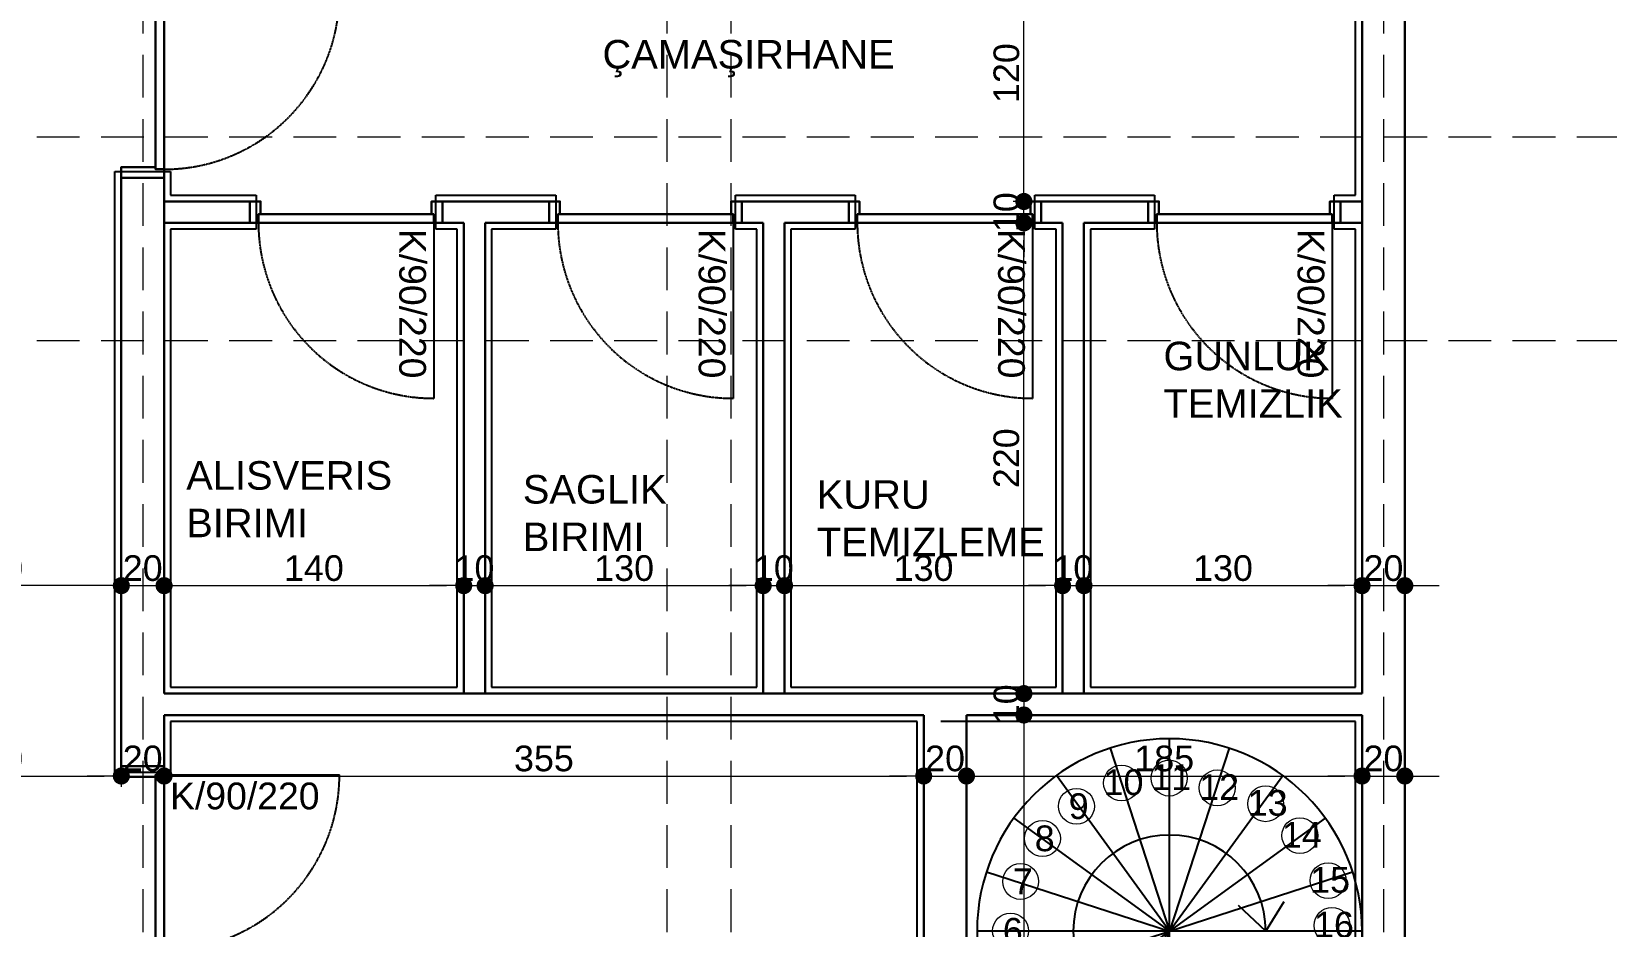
# Model space of a CAD drawing. Header units: millimetres. Extents: x 38129 to 72024, y -56282 to 16512.
# Drawn here: x 43450 to 44186, y -44534 to -44116 of the extents above; entities that cross this region are included whole.
import ezdxf

# ---------------------------------------------------------------- set-up
doc = ezdxf.new("R2010")
doc.units = ezdxf.units.MM
doc.linetypes.add('HIDDEN', pattern=[0.375, 0.25, -0.125])
for name, color, linetype, lineweight in [('AKS', 55, 'HIDDEN', 0), ('DUVAR', 255, 'Continuous', 30), ('eşya', 30, 'Continuous', 15), ('İÇ YAZI', 152, 'Continuous', 40), ('KAPI', 4, 'Continuous', 30), ('mahal', 7, 'Continuous', 5), ('pencere+KAPI', 1, 'Continuous', 0), ('ölçü İÇ', 31, 'Continuous', 0)]:
    doc.layers.add(name, color=color, linetype=linetype, lineweight=lineweight)
for name, color, linetype in [('dek-Merdiven', 2, 'Continuous'), ('HIDDEN', 1, 'HIDDEN'), ('sıva', 41, 'Continuous')]:
    doc.layers.add(name, color=color, linetype=linetype)
doc.styles.add('icdisolcu_yazi', font='arial.ttf')
doc.styles.get("Standard").update_dxf_attribs({"font": 'arial.ttf'})
doc.styles.add('style1', font='arial.ttf')
doc.dimstyles.new('İç Ölçü', dxfattribs={"dimtxt": 12, "dimasz": 8, "dimexe": 5, "dimexo": 0, "dimgap": 2, "dimtad": 1, "dimdec": 0, "dimzin": 12, "dimdsep": 46, "dimtxsty": 'icdisolcu_yazi', "dimblk": 'DOT', "dimcen": 8, "dimdle": 5, "dimclrd": 256, "dimclre": 256, "dimclrt": 7, "dimadec": 0, "dimazin": 3, "dimtfac": 1, "dimtdec": 0, "dimtix": 1, "dimtmove": 2, "dimatfit": 3, "dimldrblk": 'DOT', "dimfxl": 0, "dimtolj": 1, "dimtzin": 0, "dimlwd": -1, "dimlwe": -1, "dimarcsym": 0})

# ---------------------------------------------------------------- blocks, each defined once
blk = doc.blocks.new('*U12')
for p, q in [((4, 0), (0, 0)), ((86, 0), (90, 0))]:
    blk.add_line(p, q)
blk.add_lwpolyline([(4, 0), (86, 0), (86, -4), (4, -4)], close=True)
for points in [[(0, -20), (5, -20), (5, -4)], [(90, -20), (85, -20), (85, -4)]]:
    blk.add_lwpolyline(points)
at = {"layer": 'DUVAR'}
for p, q in [((0, 0), (0, -20)), ((90, 0), (90, -20))]:
    blk.add_line(p, q, dxfattribs=at)
at = {"layer": 'HIDDEN'}
blk.add_line((4, 0), (4, 82), dxfattribs=at)
blk.add_arc((4, 0), 82, 360, 90, dxfattribs=at)
blk = doc.blocks.new('*U41')
for p, q in [((4, 0), (0, 0)), ((86, 0), (90, 0))]:
    blk.add_line(p, q)
blk.add_lwpolyline([(4, 0), (86, 0), (86, -4), (4, -4)], close=True)
for points in [[(0, -20), (5, -20), (5, -4)], [(90, -20), (85, -20), (85, -4)]]:
    blk.add_lwpolyline(points)
at = {"layer": 'DUVAR'}
for p, q in [((0, 0), (0, -20)), ((90, 0), (90, -20))]:
    blk.add_line(p, q, dxfattribs=at)
at = {"layer": 'HIDDEN'}
blk.add_line((4, 0), (4, 82), dxfattribs=at)
blk.add_arc((4, 0), 82, 360, 90, dxfattribs=at)
blk = doc.blocks.new('_Dot')
at = {"color": 0, "lineweight": -2}
blk.add_line((-0.5, 0), (-1, 0), dxfattribs=at)
at = {"color": 0, "lineweight": 30, "const_width": 0.5}
blk.add_lwpolyline([(-0.25, 0, 1), (0.25, 0, 1)], format="xyb", close=True, dxfattribs=at)
blk = doc.blocks.new('*D713')
at = {"layer": 'Defpoints', "color": 0, "lineweight": 120, "transparency": 16777216}
for p in [(43913.49, -44425.06), (43913.49, -44435.06), (43913.49, -44435.06)]:
    blk.add_point(p, dxfattribs=at)
at = {"layer": 'ölçü İÇ', "linetype": 'Continuous', "transparency": 16777216}
for p, q in [((43913.49, -44417.06), (43913.49, -44409.06)), ((43913.49, -44425.06), (43913.49, -44435.06)), ((43913.49, -44443.06), (43913.49, -44451.06))]:
    blk.add_line(p, q, dxfattribs=at)
at = {"layer": 'ölçü İÇ', "transparency": 16777216}
for p, q in [((43913.49, -44425.06), (43918.49, -44425.06)), ((43913.49, -44435.06), (43918.49, -44435.06))]:
    blk.add_line(p, q, dxfattribs=at)
at = {"layer": 'ölçü İÇ', "transparency": 16777216, "xscale": 8, "yscale": 8, "zscale": 8}
for p, rotation in [((43913.49, -44425.06), 270), ((43913.49, -44435.06), 90)]:
    blk.add_blockref('_Dot', p, dxfattribs=dict(at, rotation=rotation))
at = {"layer": 'ölçü İÇ', "color": 7, "transparency": 16777216, "insert": (43905.36, -44430.06), "char_height": 12, "attachment_point": 5, "rotation": 90, "style": 'icdisolcu_yazi'}
blk.add_mtext('\\A1;10', dxfattribs=at)
blk = doc.blocks.new('*D965')
at = {"layer": 'Defpoints', "color": 0, "lineweight": 120, "transparency": 16777216}
for p in [(43913.49, -44205.06), (43955.53, -44205.06), (43913.49, -44425.06)]:
    blk.add_point(p, dxfattribs=at)
at = {"layer": 'ölçü İÇ', "transparency": 16777216}
for p, q in [((43918.49, -44205.06), (43908.49, -44205.06)), ((43913.49, -44425.06), (43918.49, -44425.06))]:
    blk.add_line(p, q, dxfattribs=at)
at = {"layer": 'ölçü İÇ', "linetype": 'Continuous', "transparency": 16777216}
blk.add_line((43913.49, -44417.06), (43913.49, -44213.06), dxfattribs=at)
at = {"layer": 'ölçü İÇ', "transparency": 16777216, "xscale": 8, "yscale": 8, "zscale": 8}
for p, rotation in [((43913.49, -44205.06), 90), ((43913.49, -44425.06), 270)]:
    blk.add_blockref('_Dot', p, dxfattribs=dict(at, rotation=rotation))
at = {"layer": 'ölçü İÇ', "color": 7, "transparency": 16777216, "insert": (43905.36, -44315.06), "char_height": 12, "attachment_point": 5, "rotation": 90, "style": 'icdisolcu_yazi'}
blk.add_mtext('\\A1;220', dxfattribs=at)
blk = doc.blocks.new('*D966')
at = {"layer": 'Defpoints', "color": 0, "lineweight": 120, "transparency": 16777216}
for p in [(43913.49, -44195.06), (43958.81, -44195.06), (43920.41, -44205.06)]:
    blk.add_point(p, dxfattribs=at)
at = {"layer": 'ölçü İÇ', "linetype": 'Continuous', "transparency": 16777216}
for p, q in [((43913.49, -44187.06), (43913.49, -44179.06)), ((43913.49, -44205.06), (43913.49, -44195.06)), ((43913.49, -44213.06), (43913.49, -44221.06))]:
    blk.add_line(p, q, dxfattribs=at)
at = {"layer": 'ölçü İÇ', "transparency": 16777216}
for p, q in [((43918.49, -44195.06), (43908.49, -44195.06)), ((43918.49, -44205.06), (43908.49, -44205.06))]:
    blk.add_line(p, q, dxfattribs=at)
at = {"layer": 'ölçü İÇ', "transparency": 16777216, "xscale": 8, "yscale": 8, "zscale": 8}
for p, rotation in [((43913.49, -44195.06), 270), ((43913.49, -44205.06), 90)]:
    blk.add_blockref('_Dot', p, dxfattribs=dict(at, rotation=rotation))
at = {"layer": 'ölçü İÇ', "color": 7, "transparency": 16777216, "insert": (43905.36, -44200.06), "char_height": 12, "attachment_point": 5, "rotation": 90, "style": 'icdisolcu_yazi'}
blk.add_mtext('\\A1;10', dxfattribs=at)
blk = doc.blocks.new('*U39')
for p, q in [((4, 0), (0, 0)), ((86, 0), (90, 0))]:
    blk.add_line(p, q)
blk.add_lwpolyline([(4, 0), (86, 0), (86, -4), (4, -4)], close=True)
for points in [[(0, -10), (5, -10), (5, -4)], [(90, -10), (85, -10), (85, -4)]]:
    blk.add_lwpolyline(points)
at = {"layer": 'DUVAR'}
for p, q in [((0, 0), (0, -10)), ((90, 0), (90, -10))]:
    blk.add_line(p, q, dxfattribs=at)
at = {"layer": 'HIDDEN'}
blk.add_line((4, 0), (4, 82), dxfattribs=at)
blk.add_arc((4, 0), 82, 360, 90, dxfattribs=at)
blk = doc.blocks.new('*D967')
at = {"layer": 'Defpoints', "color": 0, "lineweight": 120, "transparency": 16777216}
for p in [(43913.49, -44075.06), (43914.9, -44075.06), (43958.81, -44195.06)]:
    blk.add_point(p, dxfattribs=at)
at = {"layer": 'ölçü İÇ', "transparency": 16777216}
for p, q in [((43914.9, -44075.06), (43908.49, -44075.06)), ((43918.49, -44195.06), (43908.49, -44195.06))]:
    blk.add_line(p, q, dxfattribs=at)
at = {"layer": 'ölçü İÇ', "linetype": 'Continuous', "transparency": 16777216}
blk.add_line((43913.49, -44187.06), (43913.49, -44083.06), dxfattribs=at)
at = {"layer": 'ölçü İÇ', "transparency": 16777216, "xscale": 8, "yscale": 8, "zscale": 8}
for p, rotation in [((43913.49, -44075.06), 90), ((43913.49, -44195.06), 270)]:
    blk.add_blockref('_Dot', p, dxfattribs=dict(at, rotation=rotation))
at = {"layer": 'ölçü İÇ', "color": 7, "transparency": 16777216, "insert": (43905.36, -44135.06), "char_height": 12, "attachment_point": 5, "rotation": 90, "style": 'icdisolcu_yazi'}
blk.add_mtext('\\A1;120', dxfattribs=at)
blk = doc.blocks.new('*D971')
at = {"layer": 'Defpoints', "color": 0, "transparency": 16777216}
for p in [(43491.5, -44390.28), (43371.71, -44470.06), (43491.5, -44463.57)]:
    blk.add_point(p, dxfattribs=at)
at = {"layer": 'ölçü İÇ', "transparency": 16777216}
for p, q in [((43371.71, -44468.57), (43371.71, -44458.57)), ((43491.5, -44458.57), (43491.5, -44468.57))]:
    blk.add_line(p, q, dxfattribs=at)
at = {"layer": 'ölçü İÇ', "linetype": 'Continuous', "transparency": 16777216}
blk.add_line((43379.71, -44463.57), (43483.5, -44463.57), dxfattribs=at)
at = {"layer": 'ölçü İÇ', "transparency": 16777216, "xscale": 8, "yscale": 8, "zscale": 8, "rotation": 180}
blk.add_blockref('_Dot', (43371.71, -44463.57), dxfattribs=at)
at = {"layer": 'ölçü İÇ', "transparency": 16777216, "xscale": 8, "yscale": 8, "zscale": 8}
blk.add_blockref('_Dot', (43491.5, -44463.57), dxfattribs=at)
at = {"layer": 'ölçü İÇ', "color": 7, "transparency": 16777216, "insert": (43431.6, -44455.44), "char_height": 12, "attachment_point": 5, "style": 'icdisolcu_yazi'}
blk.add_mtext('\\A1;120', dxfattribs=at)
blk = doc.blocks.new('*D972')
at = {"layer": 'Defpoints', "color": 0, "transparency": 16777216}
for p in [(43511.5, -44374.6), (43491.5, -44390.28), (43511.5, -44439.51)]:
    blk.add_point(p, dxfattribs=at)
at = {"layer": 'ölçü İÇ', "transparency": 16777216}
for p, q in [((43491.5, -44379.6), (43491.5, -44369.6)), ((43511.5, -44379.6), (43511.5, -44369.6))]:
    blk.add_line(p, q, dxfattribs=at)
at = {"layer": 'ölçü İÇ', "linetype": 'Continuous', "transparency": 16777216}
for p, q in [((43483.5, -44374.6), (43475.5, -44374.6)), ((43491.5, -44374.6), (43511.5, -44374.6)), ((43519.5, -44374.6), (43527.5, -44374.6))]:
    blk.add_line(p, q, dxfattribs=at)
at = {"layer": 'ölçü İÇ', "transparency": 16777216, "xscale": 8, "yscale": 8, "zscale": 8}
blk.add_blockref('_Dot', (43491.5, -44374.6), dxfattribs=at)
at = {"layer": 'ölçü İÇ', "transparency": 16777216, "xscale": 8, "yscale": 8, "zscale": 8, "rotation": 180}
blk.add_blockref('_Dot', (43511.5, -44374.6), dxfattribs=at)
at = {"layer": 'ölçü İÇ', "color": 7, "transparency": 16777216, "insert": (43501.5, -44366.48), "char_height": 12, "attachment_point": 5, "style": 'icdisolcu_yazi'}
blk.add_mtext('\\A1;20', dxfattribs=at)
blk = doc.blocks.new('*D973')
at = {"layer": 'Defpoints', "color": 0, "transparency": 16777216}
for p in [(44091.59, -44463.57), (44071.59, -44476.67), (44091.59, -44475.87)]:
    blk.add_point(p, dxfattribs=at)
at = {"layer": 'ölçü İÇ', "transparency": 16777216}
for p, q in [((44071.59, -44468.57), (44071.59, -44458.57)), ((44091.59, -44468.57), (44091.59, -44458.57))]:
    blk.add_line(p, q, dxfattribs=at)
at = {"layer": 'ölçü İÇ', "linetype": 'Continuous', "transparency": 16777216}
for p, q in [((44063.59, -44463.57), (44055.59, -44463.57)), ((44071.59, -44463.57), (44091.59, -44463.57)), ((44099.59, -44463.57), (44107.59, -44463.57))]:
    blk.add_line(p, q, dxfattribs=at)
at = {"layer": 'ölçü İÇ', "transparency": 16777216, "xscale": 8, "yscale": 8, "zscale": 8}
blk.add_blockref('_Dot', (44071.59, -44463.57), dxfattribs=at)
at = {"layer": 'ölçü İÇ', "transparency": 16777216, "xscale": 8, "yscale": 8, "zscale": 8, "rotation": 180}
blk.add_blockref('_Dot', (44091.59, -44463.57), dxfattribs=at)
at = {"layer": 'ölçü İÇ', "color": 7, "transparency": 16777216, "insert": (44081.59, -44455.44), "char_height": 12, "attachment_point": 5, "style": 'icdisolcu_yazi'}
blk.add_mtext('\\A1;20', dxfattribs=at)
blk = doc.blocks.new('*D984')
at = {"layer": 'Defpoints', "color": 0, "transparency": 16777216}
for p in [(43651.59, -44374.6), (43651.59, -44379.94), (43511.5, -44439.51)]:
    blk.add_point(p, dxfattribs=at)
at = {"layer": 'ölçü İÇ', "transparency": 16777216}
for p, q in [((43511.5, -44379.6), (43511.5, -44369.6)), ((43651.59, -44379.6), (43651.59, -44369.6))]:
    blk.add_line(p, q, dxfattribs=at)
at = {"layer": 'ölçü İÇ', "linetype": 'Continuous', "transparency": 16777216}
blk.add_line((43519.5, -44374.6), (43643.59, -44374.6), dxfattribs=at)
at = {"layer": 'ölçü İÇ', "transparency": 16777216, "xscale": 8, "yscale": 8, "zscale": 8, "rotation": 180}
blk.add_blockref('_Dot', (43511.5, -44374.6), dxfattribs=at)
at = {"layer": 'ölçü İÇ', "transparency": 16777216, "xscale": 8, "yscale": 8, "zscale": 8}
blk.add_blockref('_Dot', (43651.59, -44374.6), dxfattribs=at)
at = {"layer": 'ölçü İÇ', "color": 7, "transparency": 16777216, "insert": (43581.54, -44366.48), "char_height": 12, "attachment_point": 5, "style": 'icdisolcu_yazi'}
blk.add_mtext('\\A1;140', dxfattribs=at)
blk = doc.blocks.new('*D985')
at = {"layer": 'Defpoints', "color": 0, "transparency": 16777216}
for p in [(43651.59, -44379.94), (43661.59, -44374.6), (43661.59, -44379.26)]:
    blk.add_point(p, dxfattribs=at)
at = {"layer": 'ölçü İÇ', "transparency": 16777216}
for p, q in [((43651.59, -44379.6), (43651.59, -44369.6)), ((43661.59, -44379.26), (43661.59, -44369.6))]:
    blk.add_line(p, q, dxfattribs=at)
at = {"layer": 'ölçü İÇ', "linetype": 'Continuous', "transparency": 16777216}
for p, q in [((43643.59, -44374.6), (43635.59, -44374.6)), ((43651.59, -44374.6), (43661.59, -44374.6)), ((43669.59, -44374.6), (43677.59, -44374.6))]:
    blk.add_line(p, q, dxfattribs=at)
at = {"layer": 'ölçü İÇ', "transparency": 16777216, "xscale": 8, "yscale": 8, "zscale": 8}
blk.add_blockref('_Dot', (43651.59, -44374.6), dxfattribs=at)
at = {"layer": 'ölçü İÇ', "transparency": 16777216, "xscale": 8, "yscale": 8, "zscale": 8, "rotation": 180}
blk.add_blockref('_Dot', (43661.59, -44374.6), dxfattribs=at)
at = {"layer": 'ölçü İÇ', "color": 7, "transparency": 16777216, "insert": (43656.59, -44366.48), "char_height": 12, "attachment_point": 5, "style": 'icdisolcu_yazi'}
blk.add_mtext('\\A1;10', dxfattribs=at)
blk = doc.blocks.new('*D986')
at = {"layer": 'Defpoints', "color": 0, "transparency": 16777216}
for p in [(43661.59, -44379.26), (43791.59, -44374.6), (43791.59, -44377.59)]:
    blk.add_point(p, dxfattribs=at)
at = {"layer": 'ölçü İÇ', "transparency": 16777216}
for p, q in [((43661.59, -44379.26), (43661.59, -44369.6)), ((43791.59, -44377.59), (43791.59, -44369.6))]:
    blk.add_line(p, q, dxfattribs=at)
at = {"layer": 'ölçü İÇ', "linetype": 'Continuous', "transparency": 16777216}
blk.add_line((43669.59, -44374.6), (43783.59, -44374.6), dxfattribs=at)
at = {"layer": 'ölçü İÇ', "transparency": 16777216, "xscale": 8, "yscale": 8, "zscale": 8, "rotation": 180}
blk.add_blockref('_Dot', (43661.59, -44374.6), dxfattribs=at)
at = {"layer": 'ölçü İÇ', "transparency": 16777216, "xscale": 8, "yscale": 8, "zscale": 8}
blk.add_blockref('_Dot', (43791.59, -44374.6), dxfattribs=at)
at = {"layer": 'ölçü İÇ', "color": 7, "transparency": 16777216, "insert": (43726.59, -44366.47), "char_height": 12, "attachment_point": 5, "style": 'icdisolcu_yazi'}
blk.add_mtext('\\A1;130', dxfattribs=at)
blk = doc.blocks.new('*D987')
at = {"layer": 'Defpoints', "color": 0, "transparency": 16777216}
for p in [(43791.59, -44377.59), (43801.59, -44374.6), (43801.59, -44377.95)]:
    blk.add_point(p, dxfattribs=at)
at = {"layer": 'ölçü İÇ', "transparency": 16777216}
for p, q in [((43791.59, -44377.59), (43791.59, -44369.6)), ((43801.59, -44377.95), (43801.59, -44369.6))]:
    blk.add_line(p, q, dxfattribs=at)
at = {"layer": 'ölçü İÇ', "linetype": 'Continuous', "transparency": 16777216}
for p, q in [((43783.59, -44374.6), (43775.59, -44374.6)), ((43791.59, -44374.6), (43801.59, -44374.6)), ((43809.59, -44374.6), (43817.59, -44374.6))]:
    blk.add_line(p, q, dxfattribs=at)
at = {"layer": 'ölçü İÇ', "transparency": 16777216, "xscale": 8, "yscale": 8, "zscale": 8}
blk.add_blockref('_Dot', (43791.59, -44374.6), dxfattribs=at)
at = {"layer": 'ölçü İÇ', "transparency": 16777216, "xscale": 8, "yscale": 8, "zscale": 8, "rotation": 180}
blk.add_blockref('_Dot', (43801.59, -44374.6), dxfattribs=at)
at = {"layer": 'ölçü İÇ', "color": 7, "transparency": 16777216, "insert": (43796.59, -44366.48), "char_height": 12, "attachment_point": 5, "style": 'icdisolcu_yazi'}
blk.add_mtext('\\A1;10', dxfattribs=at)
blk = doc.blocks.new('*D988')
at = {"layer": 'Defpoints', "color": 0, "transparency": 16777216}
for p in [(43931.59, -44374.34), (43801.59, -44377.95), (43931.59, -44374.6)]:
    blk.add_point(p, dxfattribs=at)
at = {"layer": 'ölçü İÇ', "transparency": 16777216}
for p, q in [((43801.59, -44377.95), (43801.59, -44369.6)), ((43931.59, -44374.34), (43931.59, -44379.6))]:
    blk.add_line(p, q, dxfattribs=at)
at = {"layer": 'ölçü İÇ', "linetype": 'Continuous', "transparency": 16777216}
blk.add_line((43809.59, -44374.6), (43923.59, -44374.6), dxfattribs=at)
at = {"layer": 'ölçü İÇ', "transparency": 16777216, "xscale": 8, "yscale": 8, "zscale": 8, "rotation": 180}
blk.add_blockref('_Dot', (43801.59, -44374.6), dxfattribs=at)
at = {"layer": 'ölçü İÇ', "transparency": 16777216, "xscale": 8, "yscale": 8, "zscale": 8}
blk.add_blockref('_Dot', (43931.59, -44374.6), dxfattribs=at)
at = {"layer": 'ölçü İÇ', "color": 7, "transparency": 16777216, "insert": (43866.59, -44366.47), "char_height": 12, "attachment_point": 5, "style": 'icdisolcu_yazi'}
blk.add_mtext('\\A1;130', dxfattribs=at)
blk = doc.blocks.new('*D989')
at = {"layer": 'Defpoints', "color": 0, "transparency": 16777216}
for p in [(43931.59, -44374.34), (43941.59, -44373.98), (43941.59, -44374.6)]:
    blk.add_point(p, dxfattribs=at)
at = {"layer": 'ölçü İÇ', "transparency": 16777216}
for p, q in [((43931.59, -44374.34), (43931.59, -44379.6)), ((43941.59, -44373.98), (43941.59, -44379.6))]:
    blk.add_line(p, q, dxfattribs=at)
at = {"layer": 'ölçü İÇ', "linetype": 'Continuous', "transparency": 16777216}
for p, q in [((43923.59, -44374.6), (43915.59, -44374.6)), ((43931.59, -44374.6), (43941.59, -44374.6)), ((43949.59, -44374.6), (43957.59, -44374.6))]:
    blk.add_line(p, q, dxfattribs=at)
at = {"layer": 'ölçü İÇ', "transparency": 16777216, "xscale": 8, "yscale": 8, "zscale": 8}
blk.add_blockref('_Dot', (43931.59, -44374.6), dxfattribs=at)
at = {"layer": 'ölçü İÇ', "transparency": 16777216, "xscale": 8, "yscale": 8, "zscale": 8, "rotation": 180}
blk.add_blockref('_Dot', (43941.59, -44374.6), dxfattribs=at)
at = {"layer": 'ölçü İÇ', "color": 7, "transparency": 16777216, "insert": (43936.59, -44366.48), "char_height": 12, "attachment_point": 5, "style": 'icdisolcu_yazi'}
blk.add_mtext('\\A1;10', dxfattribs=at)
blk = doc.blocks.new('*D990')
at = {"layer": 'Defpoints', "color": 0, "transparency": 16777216}
for p in [(43941.59, -44373.98), (44071.59, -44369.28), (44071.59, -44374.6)]:
    blk.add_point(p, dxfattribs=at)
at = {"layer": 'ölçü İÇ', "transparency": 16777216}
for p, q in [((43941.59, -44373.98), (43941.59, -44379.6)), ((44071.59, -44369.6), (44071.59, -44379.6))]:
    blk.add_line(p, q, dxfattribs=at)
at = {"layer": 'ölçü İÇ', "linetype": 'Continuous', "transparency": 16777216}
blk.add_line((43949.59, -44374.6), (44063.59, -44374.6), dxfattribs=at)
at = {"layer": 'ölçü İÇ', "transparency": 16777216, "xscale": 8, "yscale": 8, "zscale": 8, "rotation": 180}
blk.add_blockref('_Dot', (43941.59, -44374.6), dxfattribs=at)
at = {"layer": 'ölçü İÇ', "transparency": 16777216, "xscale": 8, "yscale": 8, "zscale": 8}
blk.add_blockref('_Dot', (44071.59, -44374.6), dxfattribs=at)
at = {"layer": 'ölçü İÇ', "color": 7, "transparency": 16777216, "insert": (44006.59, -44366.47), "char_height": 12, "attachment_point": 5, "style": 'icdisolcu_yazi'}
blk.add_mtext('\\A1;130', dxfattribs=at)
blk = doc.blocks.new('*D991')
at = {"layer": 'Defpoints', "color": 0, "transparency": 16777216}
for p in [(44071.59, -44369.28), (44091.59, -44368.2), (44091.59, -44374.6)]:
    blk.add_point(p, dxfattribs=at)
at = {"layer": 'ölçü İÇ', "transparency": 16777216}
for p, q in [((44071.59, -44369.6), (44071.59, -44379.6)), ((44091.59, -44369.6), (44091.59, -44379.6))]:
    blk.add_line(p, q, dxfattribs=at)
at = {"layer": 'ölçü İÇ', "linetype": 'Continuous', "transparency": 16777216}
for p, q in [((44063.59, -44374.6), (44055.59, -44374.6)), ((44071.59, -44374.6), (44091.59, -44374.6)), ((44099.59, -44374.6), (44107.59, -44374.6))]:
    blk.add_line(p, q, dxfattribs=at)
at = {"layer": 'ölçü İÇ', "transparency": 16777216, "xscale": 8, "yscale": 8, "zscale": 8}
blk.add_blockref('_Dot', (44071.59, -44374.6), dxfattribs=at)
at = {"layer": 'ölçü İÇ', "transparency": 16777216, "xscale": 8, "yscale": 8, "zscale": 8, "rotation": 180}
blk.add_blockref('_Dot', (44091.59, -44374.6), dxfattribs=at)
at = {"layer": 'ölçü İÇ', "color": 7, "transparency": 16777216, "insert": (44081.59, -44366.48), "char_height": 12, "attachment_point": 5, "style": 'icdisolcu_yazi'}
blk.add_mtext('\\A1;20', dxfattribs=at)
blk = doc.blocks.new('*D992')
at = {"layer": 'Defpoints', "color": 0, "transparency": 16777216}
for p in [(43371.7, -44369.8), (43371.7, -44374.6), (43491.5, -44390.28)]:
    blk.add_point(p, dxfattribs=at)
at = {"layer": 'ölçü İÇ', "transparency": 16777216}
for p, q in [((43371.7, -44369.8), (43371.7, -44379.6)), ((43491.5, -44379.6), (43491.5, -44369.6))]:
    blk.add_line(p, q, dxfattribs=at)
at = {"layer": 'ölçü İÇ', "linetype": 'Continuous', "transparency": 16777216}
blk.add_line((43483.5, -44374.6), (43379.7, -44374.6), dxfattribs=at)
at = {"layer": 'ölçü İÇ', "transparency": 16777216, "xscale": 8, "yscale": 8, "zscale": 8, "rotation": 180}
blk.add_blockref('_Dot', (43371.7, -44374.6), dxfattribs=at)
at = {"layer": 'ölçü İÇ', "transparency": 16777216, "xscale": 8, "yscale": 8, "zscale": 8}
blk.add_blockref('_Dot', (43491.5, -44374.6), dxfattribs=at)
at = {"layer": 'ölçü İÇ', "color": 7, "transparency": 16777216, "insert": (43431.6, -44366.48), "char_height": 12, "attachment_point": 5, "style": 'icdisolcu_yazi'}
blk.add_mtext('\\A1;120', dxfattribs=at)
blk = doc.blocks.new('*D2570')
at = {"layer": 'Defpoints', "color": 0, "lineweight": 120, "transparency": 16777216}
for p in [(43919.41, -44435.06), (43913.49, -45070.38), (43924.97, -45070.38)]:
    blk.add_point(p, dxfattribs=at)
at = {"layer": 'ölçü İÇ', "transparency": 16777216}
for p, q in [((43918.49, -44435.06), (43908.49, -44435.06)), ((43918.49, -45070.38), (43908.49, -45070.38))]:
    blk.add_line(p, q, dxfattribs=at)
at = {"layer": 'ölçü İÇ', "linetype": 'Continuous', "transparency": 16777216}
blk.add_line((43913.49, -44443.06), (43913.49, -45062.38), dxfattribs=at)
at = {"layer": 'ölçü İÇ', "transparency": 16777216, "xscale": 8, "yscale": 8, "zscale": 8}
for p, rotation in [((43913.49, -44435.06), 90), ((43913.49, -45070.38), 270)]:
    blk.add_blockref('_Dot', p, dxfattribs=dict(at, rotation=rotation))
at = {"layer": 'ölçü İÇ', "color": 7, "transparency": 16777216, "insert": (43905.35, -44752.72), "char_height": 12, "attachment_point": 5, "rotation": 90, "style": 'icdisolcu_yazi'}
blk.add_mtext('\\A1;635', dxfattribs=at)
blk = doc.blocks.new('*D2572')
at = {"layer": 'Defpoints', "color": 0, "transparency": 16777216}
for p in [(43491.5, -44390.28), (43511.49, -44453.9), (43511.49, -44463.57)]:
    blk.add_point(p, dxfattribs=at)
at = {"layer": 'ölçü İÇ', "transparency": 16777216}
for p, q in [((43491.5, -44458.57), (43491.5, -44468.57)), ((43511.49, -44458.57), (43511.49, -44468.57))]:
    blk.add_line(p, q, dxfattribs=at)
at = {"layer": 'ölçü İÇ', "linetype": 'Continuous', "transparency": 16777216}
for p, q in [((43483.5, -44463.57), (43475.5, -44463.57)), ((43491.5, -44463.57), (43511.49, -44463.57)), ((43519.49, -44463.57), (43527.49, -44463.57))]:
    blk.add_line(p, q, dxfattribs=at)
at = {"layer": 'ölçü İÇ', "transparency": 16777216, "xscale": 8, "yscale": 8, "zscale": 8}
blk.add_blockref('_Dot', (43491.5, -44463.57), dxfattribs=at)
at = {"layer": 'ölçü İÇ', "transparency": 16777216, "xscale": 8, "yscale": 8, "zscale": 8, "rotation": 180}
blk.add_blockref('_Dot', (43511.49, -44463.57), dxfattribs=at)
at = {"layer": 'ölçü İÇ', "color": 7, "transparency": 16777216, "insert": (43501.5, -44455.44), "char_height": 12, "attachment_point": 5, "style": 'icdisolcu_yazi'}
blk.add_mtext('\\A1;20', dxfattribs=at)
blk = doc.blocks.new('*D2573')
at = {"layer": 'Defpoints', "color": 0, "transparency": 16777216}
for p in [(43511.49, -44453.9), (43866.64, -44463.57), (43866.64, -44468.69)]:
    blk.add_point(p, dxfattribs=at)
at = {"layer": 'ölçü İÇ', "transparency": 16777216}
for p, q in [((43511.49, -44458.57), (43511.49, -44468.57)), ((43866.64, -44468.57), (43866.64, -44458.57))]:
    blk.add_line(p, q, dxfattribs=at)
at = {"layer": 'ölçü İÇ', "linetype": 'Continuous', "transparency": 16777216}
blk.add_line((43519.49, -44463.57), (43858.64, -44463.57), dxfattribs=at)
at = {"layer": 'ölçü İÇ', "transparency": 16777216, "xscale": 8, "yscale": 8, "zscale": 8, "rotation": 180}
blk.add_blockref('_Dot', (43511.49, -44463.57), dxfattribs=at)
at = {"layer": 'ölçü İÇ', "transparency": 16777216, "xscale": 8, "yscale": 8, "zscale": 8}
blk.add_blockref('_Dot', (43866.64, -44463.57), dxfattribs=at)
at = {"layer": 'ölçü İÇ', "color": 7, "transparency": 16777216, "insert": (43689.07, -44455.44), "char_height": 12, "attachment_point": 5, "style": 'icdisolcu_yazi'}
blk.add_mtext('\\A1;355', dxfattribs=at)
blk = doc.blocks.new('*D2574')
at = {"layer": 'Defpoints', "color": 0, "transparency": 16777216}
for p in [(43866.64, -44468.69), (43886.64, -44463.57), (43886.64, -44469.03)]:
    blk.add_point(p, dxfattribs=at)
at = {"layer": 'ölçü İÇ', "transparency": 16777216}
for p, q in [((43866.64, -44468.57), (43866.64, -44458.57)), ((43886.64, -44468.57), (43886.64, -44458.57))]:
    blk.add_line(p, q, dxfattribs=at)
at = {"layer": 'ölçü İÇ', "linetype": 'Continuous', "transparency": 16777216}
for p, q in [((43858.64, -44463.57), (43850.64, -44463.57)), ((43866.64, -44463.57), (43886.64, -44463.57)), ((43894.64, -44463.57), (43902.64, -44463.57))]:
    blk.add_line(p, q, dxfattribs=at)
at = {"layer": 'ölçü İÇ', "transparency": 16777216, "xscale": 8, "yscale": 8, "zscale": 8}
blk.add_blockref('_Dot', (43866.64, -44463.57), dxfattribs=at)
at = {"layer": 'ölçü İÇ', "transparency": 16777216, "xscale": 8, "yscale": 8, "zscale": 8, "rotation": 180}
blk.add_blockref('_Dot', (43886.64, -44463.57), dxfattribs=at)
at = {"layer": 'ölçü İÇ', "color": 7, "transparency": 16777216, "insert": (43876.64, -44455.44), "char_height": 12, "attachment_point": 5, "style": 'icdisolcu_yazi'}
blk.add_mtext('\\A1;20', dxfattribs=at)
blk = doc.blocks.new('*D2575')
at = {"layer": 'Defpoints', "color": 0, "transparency": 16777216}
for p in [(43886.64, -44469.03), (44071.59, -44463.57), (44071.59, -44476.67)]:
    blk.add_point(p, dxfattribs=at)
at = {"layer": 'ölçü İÇ', "transparency": 16777216}
for p, q in [((43886.64, -44468.57), (43886.64, -44458.57)), ((44071.59, -44468.57), (44071.59, -44458.57))]:
    blk.add_line(p, q, dxfattribs=at)
at = {"layer": 'ölçü İÇ', "linetype": 'Continuous', "transparency": 16777216}
blk.add_line((43894.64, -44463.57), (44063.59, -44463.57), dxfattribs=at)
at = {"layer": 'ölçü İÇ', "transparency": 16777216, "xscale": 8, "yscale": 8, "zscale": 8, "rotation": 180}
blk.add_blockref('_Dot', (43886.64, -44463.57), dxfattribs=at)
at = {"layer": 'ölçü İÇ', "transparency": 16777216, "xscale": 8, "yscale": 8, "zscale": 8}
blk.add_blockref('_Dot', (44071.59, -44463.57), dxfattribs=at)
at = {"layer": 'ölçü İÇ', "color": 7, "transparency": 16777216, "insert": (43979.11, -44455.44), "char_height": 12, "attachment_point": 5, "style": 'icdisolcu_yazi'}
blk.add_mtext('\\A1;185', dxfattribs=at)
blk = doc.blocks.new('QWFRW4E')
at = {"layer": 'dek-Merdiven', "ltscale": 50}
for p, q in [((207948.82, 4044588.98), (207969.91, 4044481.02)), ((207956.61, 4044371.83), (207983.22, 4044590.22)), ((207969.91, 4044481.02), (207916.5, 4044577.18)), ((208016.31, 4044580.76), (207969.91, 4044481.02)), ((207969.91, 4044481.02), (208044.86, 4044561.54)), ((207889.39, 4044555.97), (207969.91, 4044481.02)), ((208066.07, 4044534.44), (207969.91, 4044481.02)), ((207870.18, 4044527.42), (207969.91, 4044481.02)), ((208079.1, 4044467.72), (207860.72, 4044494.33)), ((207969.91, 4044481.02), (208077.87, 4044502.11)), ((208024.51, 4044474.37), (208010.83, 4044490.87)), ((208024.51, 4044474.37), (208037.08, 4044490.06)), ((207861.95, 4044459.94), (207969.91, 4044481.02)), ((207873.75, 4044427.61), (207969.91, 4044481.02)), ((207969.91, 4044481.02), (207894.96, 4044400.51)), ((207969.91, 4044481.02), (207923.51, 4044381.29))]:
    blk.add_line(p, q, dxfattribs=at)
blk.add_circle((207963.26, 4044426.43), 9.83, dxfattribs=at)
for radius in [110, 55]:
    blk.add_arc((207969.91, 4044481.02), radius, 353.0519, 263.0519, dxfattribs=at)
at = {"layer": 'eşya'}
for centre in [(207952.93, 4044568.41), (207980.27, 4044567.91), (207925.74, 4044558.33), (208006.83, 4044559.03), (208033.23, 4044546.7), (207904.22, 4044542.42), (207888.86, 4044519.57), (208050.44, 4044526.25), (208063.34, 4044498.78), (207879.74, 4044492.2), (207881.22, 4044465.45), (208062.44, 4044473.07), (207889.31, 4044437.9), (207910.02, 4044414.23), (207930.98, 4044398.03), (207959.2, 4044389.7)]:
    blk.add_circle(centre, 10.25, dxfattribs=at)
at = {"layer": 'İÇ YAZI', "char_height": 19.6, "width": 299.7137, "attachment_point": 1, "rotation": 353.0519}
for s, insert in [('{\\H0.75x;10}', (207943.66, 4044577.42)), ('{\\H0.75x;11}', (207971, 4044576.92)), ('{\\H0.75x;9}', (207922.23, 4044566.25)), ('{\\H0.75x;12}', (207997.55, 4044568.04)), ('{\\H0.75x;8}', (207900.72, 4044550.34)), ('{\\H0.75x;13}', (208023.96, 4044555.71)), ('{\\H0.75x;14}', (208041.16, 4044535.26)), ('{\\H0.75x;7}', (207885.36, 4044527.49)), ('{\\H0.75x;15}', (208054.07, 4044507.79)), ('{\\H0.75x;6}', (207876.24, 4044500.12)), ('{\\H0.75x;16}', (208053.16, 4044482.09)), ('{\\H0.75x;5}', (207877.72, 4044473.37)), ('{\\H0.75x;4}', (207885.81, 4044445.82)), ('{\\H0.75x;3}', (207906.52, 4044422.15)), ('{\\H0.75x;2}', (207927.48, 4044405.95)), ('{\\fArial|b0|i0|c162|p34;\\H0.75x;1}', (207955.7, 4044397.62))]:
    blk.add_mtext(s, dxfattribs=dict(at, insert=insert))

msp = doc.modelspace()

# ---------------------------------------------------------------- linework, layer by layer
at = {"layer": 'AKS', "ltscale": 80}
for p, q in [((43501.5, -42566.51), (43501.5, -45757.79)), ((43746.5, -42566.51), (43746.5, -45757.79)), ((43776.5, -42566.51), (43776.5, -45757.79)), ((44081.59, -42566.51), (44081.59, -45757.79)), ((44372, -44165.06), (41813.4, -44165.06)), ((44372, -44260.24), (41813.4, -44260.24))]:
    msp.add_line(p, q, dxfattribs=at)
at = {"layer": 'DUVAR'}
for p, q in [((44071.59, -44425.06), (44071.59, -44075.06)), ((44091.59, -44670.08), (44091.59, -44075.06)), ((43491.5, -44178.99), (43491.5, -44463.99)), ((43511.49, -44179.99), (43511.49, -44425.06)), ((43511.5, -44179.99), (43511.5, -44425.06)), ((43551.59, -44195.06), (43511.49, -44195.06)), ((43691.59, -44195.06), (43641.59, -44195.06)), ((43831.59, -44195.06), (43781.59, -44195.06)), ((43971.59, -44195.06), (43921.59, -44195.06)), ((44071.59, -44195.06), (44061.59, -44195.06)), ((43551.59, -44205.06), (43511.49, -44205.06)), ((43651.59, -44205.06), (43641.59, -44205.06)), ((43651.59, -44425.06), (43651.59, -44205.06)), ((43691.59, -44205.06), (43661.59, -44205.06)), ((43661.59, -44425.06), (43661.59, -44205.06)), ((43791.59, -44205.06), (43781.59, -44205.06)), ((43791.59, -44425.06), (43791.59, -44205.06)), ((43831.59, -44205.06), (43801.59, -44205.06)), ((43801.59, -44425.06), (43801.59, -44205.06)), ((43931.59, -44205.06), (43921.59, -44205.06)), ((43931.59, -44425.06), (43931.59, -44205.06)), ((43941.59, -44425.06), (43941.59, -44205.06)), ((43971.59, -44205.06), (43941.59, -44205.06)), ((44071.59, -44205.06), (44061.59, -44205.06)), ((44071.59, -44425.06), (43511.49, -44425.06)), ((43511.49, -44435.06), (43511.49, -44462.99)), ((43866.64, -44435.06), (43511.49, -44435.06)), ((43511.5, -44435.06), (43511.5, -44462.99)), ((43866.64, -45070.38), (43866.64, -44435.06)), ((44071.59, -44435.06), (43886.64, -44435.06)), ((43886.64, -44670.06), (43886.64, -44435.06)), ((44071.59, -44670.08), (44071.59, -44435.06))]:
    msp.add_line(p, q, dxfattribs=at)
at = {"layer": 'sıva'}
for p, q in [((44068.59, -44192.06), (44068.59, -44085.56)), ((43488.5, -44461.99), (43488.49, -44180.99)), ((43488.49, -44180.99), (43514.5, -44180.99)), ((43514.5, -44180.99), (43514.5, -44192.06)), ((43514.5, -44192.06), (43554.59, -44192.06)), ((43554.59, -44192.06), (43554.59, -44208.06)), ((43638.59, -44208.06), (43638.59, -44192.06)), ((43638.59, -44192.06), (43694.59, -44192.06)), ((43694.59, -44192.06), (43694.59, -44208.06)), ((43778.59, -44208.06), (43778.59, -44192.06)), ((43778.59, -44192.06), (43834.59, -44192.06)), ((43834.59, -44192.06), (43834.59, -44208.06)), ((43918.59, -44208.06), (43918.59, -44192.06)), ((43918.59, -44192.06), (43974.59, -44192.06)), ((43974.59, -44192.06), (43974.59, -44208.06)), ((44058.59, -44208.06), (44058.59, -44192.06)), ((44058.59, -44192.06), (44068.59, -44192.06)), ((43554.59, -44208.06), (43514.5, -44208.06)), ((43514.5, -44208.06), (43514.5, -44422.06)), ((43648.59, -44208.06), (43638.59, -44208.06)), ((43648.59, -44422.06), (43648.59, -44208.06)), ((43694.59, -44208.06), (43664.59, -44208.06)), ((43664.59, -44208.06), (43664.59, -44422.06)), ((43788.59, -44208.06), (43778.59, -44208.06)), ((43788.59, -44422.06), (43788.59, -44208.06)), ((43834.59, -44208.06), (43804.59, -44208.06)), ((43804.59, -44208.06), (43804.59, -44422.06)), ((43928.59, -44208.06), (43918.59, -44208.06)), ((43928.59, -44407.69), (43928.59, -44208.06)), ((43974.59, -44208.06), (43944.59, -44208.06)), ((43944.59, -44208.06), (43944.59, -44422.06)), ((44068.59, -44208.06), (44058.59, -44208.06)), ((44068.59, -44422.06), (44068.59, -44208.06)), ((43928.59, -44422.06), (43928.59, -44407.69)), ((43514.5, -44422.06), (43648.59, -44422.06)), ((43664.59, -44422.06), (43788.59, -44422.06)), ((43804.59, -44422.06), (43928.59, -44422.06)), ((43944.59, -44422.06), (44068.59, -44422.06)), ((43863.64, -44438.06), (43514.5, -44438.06)), ((43514.5, -44438.06), (43514.5, -44461.99)), ((43863.64, -45070.38), (43863.64, -44438.06)), ((44068.59, -44438.06), (43874.64, -44438.06)), ((44068.59, -44667.06), (44068.59, -44438.06)), ((43514.5, -44461.99), (43488.5, -44461.99))]:
    msp.add_line(p, q, dxfattribs=at)

# ---------------------------------------------------------------- block references
at = {"layer": 'DUVAR', "xscale": 0.8181818181828527, "yscale": 0.8181818181828527, "zscale": 0.8181818181828527, "rotation": 6.948096300592438}
msp.add_blockref('QWFRW4E', (275378.87, -3349939.21), dxfattribs=at)
at = {"layer": 'KAPI'}
for name, p, rotation in [('*U12', (43511.49, -44093.99), 270), ('*U39', (43641.59, -44205.06), 180), ('*U39', (43781.59, -44205.06), 180), ('*U39', (43921.59, -44205.06), 180), ('*U39', (44061.59, -44205.06), 180), ('*U41', (43511.5, -44458.99), 270)]:
    msp.add_blockref(name, p, dxfattribs=dict(at, rotation=rotation))

# ---------------------------------------------------------------- texts
at = {"layer": 'mahal', "width": 166.8955, "attachment_point": 7}
for s, insert, char_height in [('ÇAMAŞIRHANE', (43716.47, -44137.02), 13.3333), ('GUNLUK \\PTEMIZLIK', (43978.76, -44296.16), 13.333), ('ALISVERIS \\PBIRIMI', (43521.86, -44351.98), 13.333), ('SAGLIK \\PBIRIMI', (43679.22, -44358.46), 13.333), ('KURU \\PTEMIZLEME', (43816.69, -44360.87), 13.333)]:
    msp.add_mtext(s, dxfattribs=dict(at, insert=insert, char_height=char_height))
at = {"layer": 'pencere+KAPI', "char_height": 12.5, "width": 27.0954, "attachment_point": 3, "style": 'style1'}
for insert, rotation in [((43633.94, -44277.75), 270), ((43773.94, -44277.75), 270), ((43913.94, -44277.75), 270), ((44053.94, -44277.75), 270), ((43584.18, -44466.64), 360)]:
    msp.add_mtext('K/90/220', dxfattribs=dict(at, insert=insert, rotation=rotation))

# ---------------------------------------------------------------- dimensions: what is measured, and where the dimension line sits
at = {"layer": 'ölçü İÇ'}
for base, p1, p2, picture, middle in [((43913.49, -44075.06), (43958.81, -44195.06), (43914.9, -44075.06), '*D967', (43905.36, -44135.06)), ((43913.49, -44195.06), (43920.41, -44205.06), (43958.81, -44195.06), '*D966', (43905.36, -44200.06)), ((43913.49, -44205.06), (43913.49, -44425.06), (43955.53, -44205.06), '*D965', (43905.36, -44315.06)), ((43913.49, -44435.06), (43913.49, -44425.06), (43913.49, -44435.06), '*D713', (43905.36, -44430.06)), ((43913.49, -45070.38), (43919.41, -44435.06), (43924.97, -45070.38), '*D2570', (43905.35, -44752.72))]:
    dim = msp.add_linear_dim(base=base, p1=p1, p2=p2, angle=90, dimstyle='İç Ölçü', dxfattribs=at)
    dim.commit()
    dim.dimension.update_dxf_attribs({"geometry": picture, "text_midpoint": middle})
for base, p1, p2, picture, middle in [((43371.7, -44374.6), (43491.5, -44390.28), (43371.7, -44369.8), '*D992', (43431.6, -44366.48)), ((43511.5, -44374.6), (43491.5, -44390.28), (43511.5, -44439.51), '*D972', (43501.5, -44366.48)), ((43651.59, -44374.6), (43511.5, -44439.51), (43651.59, -44379.94), '*D984', (43581.54, -44366.48)), ((43661.59, -44374.6), (43651.59, -44379.94), (43661.59, -44379.26), '*D985', (43656.59, -44366.48)), ((43791.59, -44374.6), (43661.59, -44379.26), (43791.59, -44377.59), '*D986', (43726.59, -44366.47)), ((43801.59, -44374.6), (43791.59, -44377.59), (43801.59, -44377.95), '*D987', (43796.59, -44366.48)), ((43931.59, -44374.6), (43801.59, -44377.95), (43931.59, -44374.34), '*D988', (43866.59, -44366.47)), ((43941.59, -44374.6), (43931.59, -44374.34), (43941.59, -44373.98), '*D989', (43936.59, -44366.48)), ((44071.59, -44374.6), (43941.59, -44373.98), (44071.59, -44369.28), '*D990', (44006.59, -44366.47)), ((44091.59, -44374.6), (44071.59, -44369.28), (44091.59, -44368.2), '*D991', (44081.59, -44366.48)), ((43491.5, -44463.57), (43371.71, -44470.06), (43491.5, -44390.28), '*D971', (43431.6, -44455.44)), ((43511.49, -44463.57), (43491.5, -44390.28), (43511.49, -44453.9), '*D2572', (43501.5, -44455.44)), ((43866.64, -44463.57), (43511.49, -44453.9), (43866.64, -44468.69), '*D2573', (43689.07, -44455.44)), ((43886.64, -44463.57), (43866.64, -44468.69), (43886.64, -44469.03), '*D2574', (43876.64, -44455.44)), ((44071.59, -44463.57), (43886.64, -44469.03), (44071.59, -44476.67), '*D2575', (43979.11, -44455.44)), ((44091.59, -44463.57), (44071.59, -44476.67), (44091.59, -44475.87), '*D973', (44081.59, -44455.44))]:
    dim = msp.add_linear_dim(base=base, p1=p1, p2=p2, dimstyle='İç Ölçü', dxfattribs=at)
    dim.commit()
    dim.dimension.update_dxf_attribs({"geometry": picture, "text_midpoint": middle})

doc.saveas('drawing.dxf')
